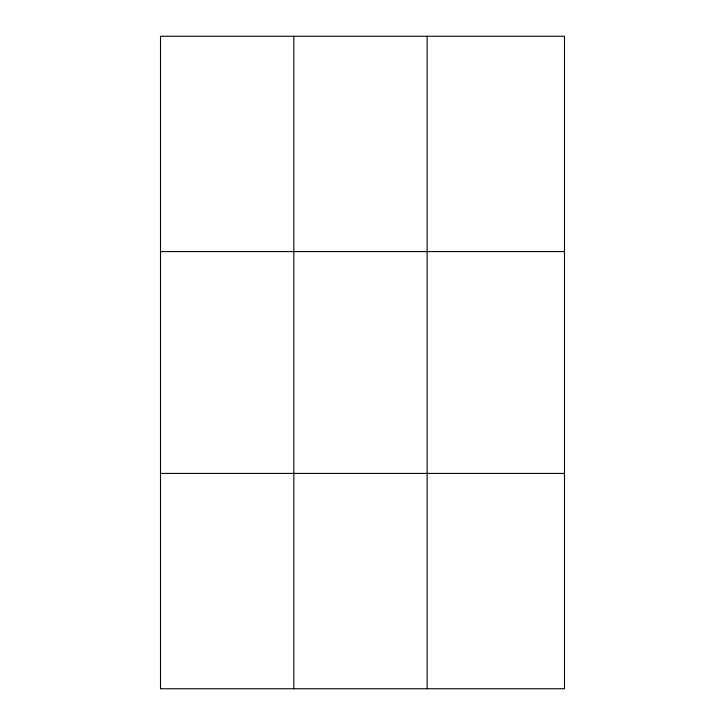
<?xml version="1.0" encoding="UTF-8"?>
<svg xmlns="http://www.w3.org/2000/svg" width="725" height="725" viewBox="0 0 725 725"><rect width="100%" height="100%" fill="white"/><g stroke="black" fill="none" stroke-linecap="round" stroke-linejoin="round"><path stroke-width="1.09" d="M160.506 251.575L564.494 251.575M160.506 473.425L564.494 473.425M427.143 36.25L427.143 688.75M293.824 36.25L293.824 688.75M564.494 670.806L564.494 688.75L160.506 688.75L160.506 36.25L564.494 36.25L564.494 670.806"/></g></svg>
